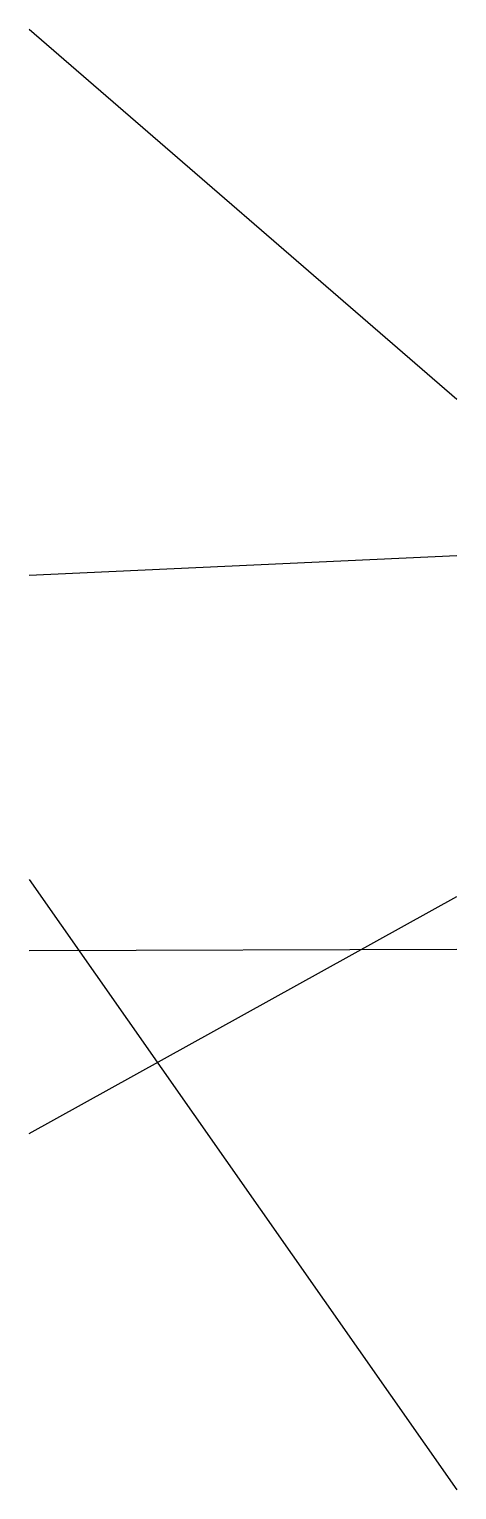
# Model space of a CAD drawing. Header units: metres. Extents: x 0 to 1, y -2.19 to 1.23.
import ezdxf

# ---------------------------------------------------------------- set-up
doc = ezdxf.new("R2010")
doc.units = ezdxf.units.M

msp = doc.modelspace()

# ---------------------------------------------------------------- linework, layer by layer
for p, q in [((0, 1.2294), (1, 0.3638)), ((0, -0.0476), (1, -0.002)), ((0, -0.7603), (1, -2.1879)), ((0, -1.3546), (1, -0.7995)), ((0, -0.926), (1, -0.9231))]:
    msp.add_line(p, q)

doc.saveas('drawing.dxf')
